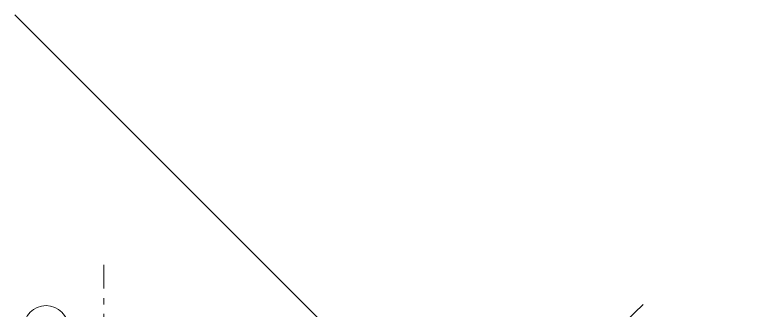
# Model space of a CAD drawing. Header units: millimetres. Extents: x -164867 to 807677, y -316775 to 513985.
# Drawn here: x 517320 to 534013, y 270834 to 277413 of the extents above; entities that cross this region are included whole.
import ezdxf

# ---------------------------------------------------------------- set-up
doc = ezdxf.new("R2010")
doc.units = ezdxf.units.MM
doc.linetypes.add('Штрихштриховая', pattern=[1093.611073, 529.166651, -211.666656, 141.111112, -211.666656])
doc.layers.add('E_Розп. мережі', color=5, linetype='Continuous', lineweight=30)
doc.layers.add('PLAN_0_Asys', color=7, linetype='Continuous')
doc.layers.add('АР-Осі', color=7, linetype='Continuous')

# ---------------------------------------------------------------- blocks, each defined once
blk = doc.blocks.new('+9450')
at = {"layer": 'PLAN_0_Asys', "color": 7, "linetype": 'Штрихштриховая', "lineweight": 18}
blk.add_line((0, 9907), (0, -2147), dxfattribs=at)
at = {"layer": 'АР-Осі', "color": 7, "linetype": 'Continuous', "lineweight": 18}
blk.add_circle((-1287, 8500), 500, dxfattribs=at)

msp = doc.modelspace()

# ---------------------------------------------------------------- linework, layer by layer
at = {"layer": 'E_Розп. мережі', "color": 2, "ltscale": 100}
for points in [[(517319.86, 277413.41), (534012.79, 260720.47)], [(517620.71, 257768.14), (531335.26, 270953.99)]]:
    msp.add_lwpolyline(points, dxfattribs=at)

# ---------------------------------------------------------------- block references
at = {"layer": 'E_Розп. мережі'}
msp.add_blockref('+9450', (519300.41, 261933.54), dxfattribs=at)

doc.saveas('drawing.dxf')
